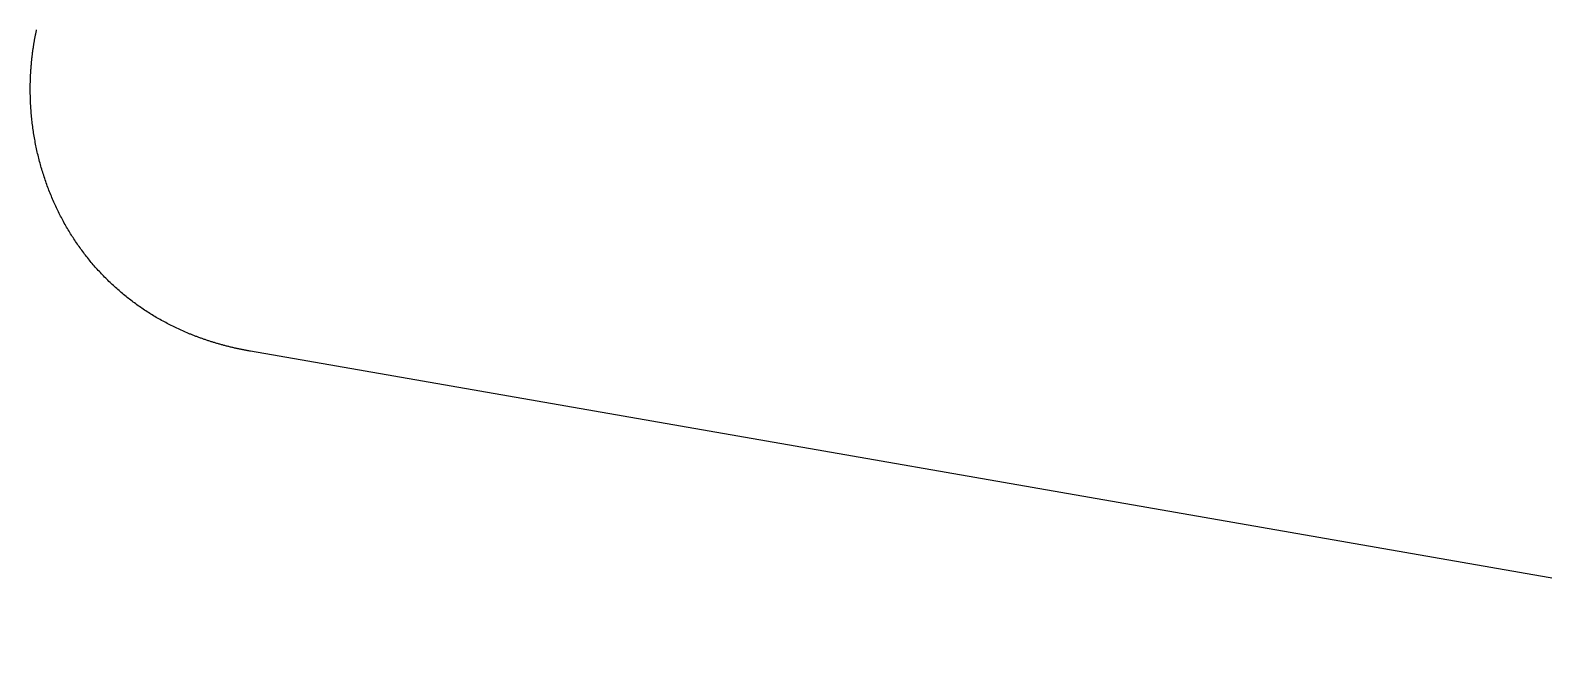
# Model space of a CAD drawing. Header units: millimetres. Extents: x 70 to 130, y -130 to -70.
# Drawn here: x 70 to 82.9, y -104.87 to -99.5 of the extents above; entities that cross this region are included whole.
import ezdxf

# ---------------------------------------------------------------- set-up
doc = ezdxf.new("R2010")
doc.units = ezdxf.units.MM
doc.layers.add('Edge.Cuts', color=254, linetype='CONTINUOUS', true_color=0xd0d2cd)

msp = doc.modelspace()

# ---------------------------------------------------------------- linework, layer by layer
at = {"layer": 'Edge.Cuts', "linetype": 'CONTINUOUS'}
for p, q in [((70.031506, -99.610203), (70.032632, -99.603367)), ((70.032632, -99.603367), (70.033776, -99.596534)), ((70.033776, -99.596534), (70.034941, -99.589707)), ((70.034941, -99.589707), (70.036124, -99.582883)), ((70.036124, -99.582883), (70.037327, -99.576067)), ((70.037327, -99.576067), (70.03855, -99.569254)), ((70.03855, -99.569254), (70.039791, -99.562448)), ((70.039791, -99.562448), (70.041053, -99.555645)), ((70.041053, -99.555645), (70.042333, -99.54885)), ((70.042333, -99.54885), (70.043633, -99.542058)), ((70.043633, -99.542058), (70.044952, -99.535274)), ((70.044952, -99.535274), (70.046291, -99.528493)), ((70.046291, -99.528493), (70.047648, -99.52172)), ((70.047648, -99.52172), (70.049026, -99.514951)), ((70.049026, -99.514951), (70.050422, -99.50819)), ((70.050422, -99.50819), (70.051837, -99.501433)), ((70.051837, -99.501433), (70.053272, -99.494684)), ((70.013849, -99.740926), (70.014601, -99.734012)), ((70.014601, -99.734012), (70.015373, -99.727102)), ((70.015373, -99.727102), (70.016165, -99.720194)), ((70.016165, -99.720194), (70.016976, -99.713291)), ((70.016976, -99.713291), (70.017807, -99.70639)), ((70.017807, -99.70639), (70.018658, -99.699494)), ((70.018658, -99.699494), (70.019529, -99.6926)), ((70.019529, -99.6926), (70.020419, -99.685712)), ((70.020419, -99.685712), (70.021329, -99.678826)), ((70.021329, -99.678826), (70.022258, -99.671945)), ((70.022258, -99.671945), (70.023208, -99.665067)), ((70.023208, -99.665067), (70.024176, -99.658194)), ((70.024176, -99.658194), (70.025165, -99.651325)), ((70.025165, -99.651325), (70.026173, -99.644461)), ((70.026173, -99.644461), (70.027201, -99.637599)), ((70.027201, -99.637599), (70.028248, -99.630744)), ((70.028248, -99.630744), (70.029314, -99.623892)), ((70.029314, -99.623892), (70.030401, -99.617046)), ((70.030401, -99.617046), (70.031506, -99.610203)), ((70.003703, -99.865842), (70.004098, -99.858883)), ((70.004098, -99.858883), (70.004512, -99.851927)), ((70.004512, -99.851927), (70.004947, -99.844971)), ((70.004947, -99.844971), (70.005401, -99.838019)), ((70.005401, -99.838019), (70.005875, -99.831067)), ((70.005875, -99.831067), (70.006369, -99.824119)), ((70.006369, -99.824119), (70.006884, -99.817172)), ((70.006884, -99.817172), (70.007418, -99.810228)), ((70.007418, -99.810228), (70.007971, -99.803285)), ((70.007971, -99.803285), (70.008545, -99.796346)), ((70.008545, -99.796346), (70.009139, -99.789408)), ((70.009139, -99.789408), (70.009752, -99.782474)), ((70.009752, -99.782474), (70.010386, -99.775542)), ((70.010386, -99.775542), (70.011039, -99.768613)), ((70.011039, -99.768613), (70.011712, -99.761687)), ((70.011712, -99.761687), (70.012404, -99.754764)), ((70.012404, -99.754764), (70.013117, -99.747843)), ((70.013117, -99.747843), (70.013849, -99.740926)), ((70, -99.998267), (70.000015, -99.991292)), ((70.000015, -99.991292), (70.00005, -99.984317)), ((70.00005, -99.984317), (70.000105, -99.977343)), ((70.000105, -99.977343), (70.00018, -99.970368)), ((70.00018, -99.970368), (70.000275, -99.963394)), ((70.000275, -99.963394), (70.00039, -99.95642)), ((70.00039, -99.95642), (70.000525, -99.949447)), ((70.000525, -99.949447), (70.00068, -99.942475)), ((70.00068, -99.942475), (70.000855, -99.935503)), ((70.000855, -99.935503), (70.00105, -99.928532)), ((70.00105, -99.928532), (70.001265, -99.921562)), ((70.001265, -99.921562), (70.0015, -99.914592)), ((70.0015, -99.914592), (70.001755, -99.907624)), ((70.001755, -99.907624), (70.002029, -99.900657)), ((70.002029, -99.900657), (70.002324, -99.893691)), ((70.002324, -99.893691), (70.002639, -99.886726)), ((70.002639, -99.886726), (70.002974, -99.879764)), ((70.002974, -99.879764), (70.003328, -99.872802)), ((70.003328, -99.872802), (70.003703, -99.865842)), ((70.00003, -100.012217), (70, -99.998267)), ((70.00014, -100.026166), (70.00003, -100.012217)), ((70.000331, -100.040114), (70.00014, -100.026166)), ((70.000601, -100.054059), (70.000331, -100.040114)), ((70.000951, -100.068002), (70.000601, -100.054059)), ((70.00138, -100.081941), (70.000951, -100.068002)), ((70.00189, -100.095876), (70.00138, -100.081941)), ((70.00248, -100.109806), (70.00189, -100.095876)), ((70.003149, -100.12373), (70.00248, -100.109806)), ((70.003899, -100.137648), (70.003149, -100.12373)), ((70.004727, -100.151559), (70.003899, -100.137648)), ((70.005636, -100.165463), (70.004727, -100.151559)), ((70.006624, -100.179357), (70.005636, -100.165463)), ((70.007692, -100.193243), (70.006624, -100.179357)), ((70.008839, -100.207119), (70.007692, -100.193243)), ((70.010066, -100.220985), (70.008839, -100.207119)), ((70.011372, -100.234839), (70.010066, -100.220985)), ((70.012757, -100.248682), (70.011372, -100.234839)), ((70.014221, -100.262512), (70.012757, -100.248682)), ((70.015764, -100.276329), (70.014221, -100.262512)), ((70.017386, -100.290132), (70.015764, -100.276329)), ((70.019087, -100.30392), (70.017386, -100.290132)), ((70.020867, -100.317694), (70.019087, -100.30392)), ((70.022725, -100.331451), (70.020867, -100.317694)), ((70.024661, -100.345192), (70.022725, -100.331451)), ((70.026676, -100.358916), (70.024661, -100.345192)), ((70.028769, -100.372622), (70.026676, -100.358916)), ((70.03094, -100.386309), (70.028769, -100.372622)), ((70.03319, -100.399978), (70.03094, -100.386309)), ((70.035516, -100.413626), (70.03319, -100.399978)), ((70.037921, -100.427254), (70.035516, -100.413626)), ((70.040403, -100.440862), (70.037921, -100.427254)), ((70.042962, -100.454447), (70.040403, -100.440862)), ((70.045598, -100.468011), (70.042962, -100.454447)), ((70.048312, -100.481551), (70.045598, -100.468011)), ((70.051102, -100.495068), (70.048312, -100.481551)), ((70.053969, -100.50856), (70.051102, -100.495068)), ((70.056912, -100.522028), (70.053969, -100.50856)), ((70.059931, -100.535471), (70.056912, -100.522028)), ((70.063027, -100.548888), (70.059931, -100.535471)), ((70.066199, -100.562278), (70.063027, -100.548888)), ((70.069446, -100.575641), (70.066199, -100.562278)), ((70.072768, -100.588977), (70.069446, -100.575641)), ((70.076167, -100.602284), (70.072768, -100.588977)), ((70.07964, -100.615562), (70.076167, -100.602284)), ((70.083188, -100.628811), (70.07964, -100.615562)), ((70.086811, -100.64203), (70.083188, -100.628811)), ((70.090508, -100.655219), (70.086811, -100.64203)), ((70.09428, -100.668376), (70.090508, -100.655219)), ((70.098125, -100.681502), (70.09428, -100.668376)), ((70.102045, -100.694596), (70.098125, -100.681502)), ((70.106038, -100.707657), (70.102045, -100.694596)), ((70.110105, -100.720685), (70.106038, -100.707657)), ((70.114244, -100.733679), (70.110105, -100.720685)), ((70.118457, -100.746639), (70.114244, -100.733679)), ((70.122743, -100.759564), (70.118457, -100.746639)), ((70.127101, -100.772454), (70.122743, -100.759564)), ((70.131531, -100.785308), (70.127101, -100.772454)), ((70.136033, -100.798126), (70.131531, -100.785308)), ((70.140607, -100.810907), (70.136033, -100.798126)), ((70.145253, -100.823651), (70.140607, -100.810907)), ((70.149969, -100.836358), (70.145253, -100.823651)), ((70.154757, -100.849026), (70.149969, -100.836358)), ((70.159616, -100.861656), (70.154757, -100.849026)), ((70.164546, -100.874246), (70.159616, -100.861656)), ((70.169545, -100.886798), (70.164546, -100.874246)), ((70.174615, -100.899309), (70.169545, -100.886798)), ((70.179755, -100.91178), (70.174615, -100.899309)), ((70.184964, -100.92421), (70.179755, -100.91178)), ((70.190243, -100.936599), (70.184964, -100.92421)), ((70.19559, -100.948946), (70.190243, -100.936599)), ((70.201007, -100.961251), (70.19559, -100.948946)), ((70.206492, -100.973514), (70.201007, -100.961251)), ((70.212046, -100.985734), (70.206492, -100.973514)), ((70.217667, -100.997911), (70.212046, -100.985734)), ((70.223357, -101.010044), (70.217667, -100.997911)), ((70.229114, -101.022133), (70.223357, -101.010044)), ((70.234938, -101.034177), (70.229114, -101.022133)), ((70.240829, -101.046177), (70.234938, -101.034177)), ((70.246788, -101.058132), (70.240829, -101.046177)), ((70.252813, -101.070041), (70.246788, -101.058132)), ((70.258904, -101.081904), (70.252813, -101.070041)), ((70.265061, -101.093721), (70.258904, -101.081904)), ((70.271284, -101.105492), (70.265061, -101.093721)), ((70.277573, -101.117216), (70.271284, -101.105492)), ((70.283927, -101.128892), (70.277573, -101.117216)), ((70.290346, -101.140521), (70.283927, -101.128892)), ((70.29683, -101.152102), (70.290346, -101.140521)), ((70.303379, -101.163635), (70.29683, -101.152102)), ((70.309992, -101.17512), (70.303379, -101.163635)), ((70.316669, -101.186556), (70.309992, -101.17512)), ((70.323409, -101.197943), (70.316669, -101.186556)), ((70.330214, -101.20928), (70.323409, -101.197943)), ((70.337082, -101.220568), (70.330214, -101.20928)), ((70.344013, -101.231805), (70.337082, -101.220568)), ((70.351007, -101.242993), (70.344013, -101.231805)), ((70.358063, -101.25413), (70.351007, -101.242993)), ((70.365182, -101.265216), (70.358063, -101.25413)), ((70.372363, -101.276252), (70.365182, -101.265216)), ((70.379606, -101.287236), (70.372363, -101.276252)), ((70.386911, -101.298168), (70.379606, -101.287236)), ((70.394277, -101.309049), (70.386911, -101.298168)), ((70.401704, -101.319878), (70.394277, -101.309049)), ((70.409193, -101.330654), (70.401704, -101.319878)), ((70.416742, -101.341378), (70.409193, -101.330654)), ((70.424352, -101.352049), (70.416742, -101.341378)), ((70.432022, -101.362668), (70.424352, -101.352049)), ((70.439753, -101.373233), (70.432022, -101.362668)), ((70.447543, -101.383745), (70.439753, -101.373233)), ((70.455393, -101.394203), (70.447543, -101.383745)), ((70.463303, -101.404607), (70.455393, -101.394203)), ((70.471272, -101.414957), (70.463303, -101.404607)), ((70.479299, -101.425254), (70.471272, -101.414957)), ((70.487386, -101.435495), (70.479299, -101.425254)), ((70.495532, -101.445682), (70.487386, -101.435495)), ((70.503736, -101.455814), (70.495532, -101.445682)), ((70.511998, -101.465892), (70.503736, -101.455814)), ((70.520318, -101.475914), (70.511998, -101.465892)), ((70.528696, -101.48588), (70.520318, -101.475914)), ((70.537132, -101.495792), (70.528696, -101.48588)), ((70.545625, -101.505647), (70.537132, -101.495792)), ((70.554176, -101.515446), (70.545625, -101.505647)), ((70.562784, -101.52519), (70.554176, -101.515446)), ((70.571448, -101.534877), (70.562784, -101.52519)), ((70.58017, -101.544508), (70.571448, -101.534877)), ((70.588948, -101.554082), (70.58017, -101.544508)), ((70.597782, -101.5636), (70.588948, -101.554082)), ((70.606673, -101.573061), (70.597782, -101.5636)), ((70.61562, -101.582465), (70.606673, -101.573061)), ((70.624622, -101.591811), (70.61562, -101.582465)), ((70.633681, -101.601101), (70.624622, -101.591811)), ((70.642795, -101.610332), (70.633681, -101.601101)), ((70.651964, -101.619507), (70.642795, -101.610332)), ((70.661189, -101.628623), (70.651964, -101.619507)), ((70.670469, -101.637682), (70.661189, -101.628623)), ((70.679804, -101.646682), (70.670469, -101.637682)), ((70.689194, -101.655625), (70.679804, -101.646682)), ((70.698638, -101.664509), (70.689194, -101.655625)), ((70.708137, -101.673335), (70.698638, -101.664509)), ((70.71769, -101.682102), (70.708137, -101.673335)), ((70.727298, -101.690811), (70.71769, -101.682102)), ((70.73696, -101.699461), (70.727298, -101.690811)), ((70.746676, -101.708052), (70.73696, -101.699461)), ((70.756445, -101.716584), (70.746676, -101.708052)), ((70.766269, -101.725057), (70.756445, -101.716584)), ((70.776146, -101.73347), (70.766269, -101.725057)), ((70.786077, -101.741824), (70.776146, -101.73347)), ((70.796061, -101.750119), (70.786077, -101.741824)), ((70.806098, -101.758354), (70.796061, -101.750119)), ((70.816189, -101.766529), (70.806098, -101.758354)), ((70.826333, -101.774645), (70.816189, -101.766529)), ((70.83653, -101.7827), (70.826333, -101.774645)), ((70.846779, -101.790695), (70.83653, -101.7827)), ((70.857082, -101.79863), (70.846779, -101.790695)), ((70.867437, -101.806505), (70.857082, -101.79863)), ((70.877845, -101.81432), (70.867437, -101.806505)), ((70.888305, -101.822074), (70.877845, -101.81432)), ((70.898818, -101.829767), (70.888305, -101.822074)), ((70.909383, -101.837399), (70.898818, -101.829767)), ((70.920001, -101.844971), (70.909383, -101.837399)), ((70.93067, -101.852482), (70.920001, -101.844971)), ((70.941392, -101.859931), (70.93067, -101.852482)), ((70.952166, -101.86732), (70.941392, -101.859931)), ((70.962992, -101.874647), (70.952166, -101.86732)), ((70.973869, -101.881913), (70.962992, -101.874647)), ((70.984799, -101.889117), (70.973869, -101.881913)), ((70.995781, -101.89626), (70.984799, -101.889117)), ((71.006814, -101.903341), (70.995781, -101.89626)), ((71.017899, -101.91036), (71.006814, -101.903341)), ((71.029035, -101.917317), (71.017899, -101.91036)), ((71.040224, -101.924212), (71.029035, -101.917317)), ((71.051463, -101.931045), (71.040224, -101.924212)), ((71.062755, -101.937815), (71.051463, -101.931045)), ((71.074097, -101.944524), (71.062755, -101.937815)), ((71.085492, -101.951169), (71.074097, -101.944524)), ((71.096937, -101.957752), (71.085492, -101.951169)), ((71.108434, -101.964273), (71.096937, -101.957752)), ((71.119982, -101.97073), (71.108434, -101.964273)), ((71.131582, -101.977125), (71.119982, -101.97073)), ((71.143233, -101.983457), (71.131582, -101.977125)), ((71.154935, -101.989725), (71.143233, -101.983457)), ((71.166688, -101.99593), (71.154935, -101.989725)), ((71.178493, -102.002072), (71.166688, -101.99593)), ((71.190349, -102.00815), (71.178493, -102.002072)), ((71.202256, -102.014164), (71.190349, -102.00815)), ((71.214214, -102.020115), (71.202256, -102.014164)), ((71.226223, -102.026002), (71.214214, -102.020115)), ((71.238284, -102.031825), (71.226223, -102.026002)), ((71.250395, -102.037583), (71.238284, -102.031825)), ((71.262558, -102.043278), (71.250395, -102.037583)), ((71.274772, -102.048908), (71.262558, -102.043278)), ((71.287038, -102.054473), (71.274772, -102.048908)), ((71.299354, -102.059974), (71.287038, -102.054473)), ((71.311721, -102.06541), (71.299354, -102.059974)), ((71.32414, -102.070782), (71.311721, -102.06541)), ((71.33661, -102.076088), (71.32414, -102.070782)), ((71.349131, -102.081329), (71.33661, -102.076088)), ((71.361704, -102.086504), (71.349131, -102.081329)), ((71.368008, -102.089067), (71.361704, -102.086504)), ((71.374327, -102.091615), (71.368008, -102.089067)), ((71.380657, -102.094145), (71.374327, -102.091615)), ((71.387002, -102.096659), (71.380657, -102.094145)), ((71.393358, -102.099157), (71.387002, -102.096659)), ((71.399728, -102.101638), (71.393358, -102.099157)), ((71.40611, -102.104103), (71.399728, -102.101638)), ((71.412506, -102.106551), (71.40611, -102.104103)), ((71.418913, -102.108983), (71.412506, -102.106551)), ((71.425335, -102.111399), (71.418913, -102.108983)), ((71.431767, -102.113797), (71.425335, -102.111399)), ((71.438215, -102.116179), (71.431767, -102.113797)), ((71.444673, -102.118545), (71.438215, -102.116179)), ((71.451146, -102.120894), (71.444673, -102.118545)), ((71.457631, -102.123226), (71.451146, -102.120894)), ((71.464129, -102.125542), (71.457631, -102.123226)), ((71.470639, -102.127841), (71.464129, -102.125542)), ((71.477164, -102.130124), (71.470639, -102.127841)), ((71.4837, -102.13239), (71.477164, -102.130124)), ((71.49025, -102.134639), (71.4837, -102.13239)), ((71.496811, -102.136871), (71.49025, -102.134639)), ((71.503387, -102.139087), (71.496811, -102.136871)), ((71.509975, -102.141286), (71.503387, -102.139087)), ((71.516577, -102.143468), (71.509975, -102.141286)), ((71.52319, -102.145633), (71.516577, -102.143468)), ((71.529817, -102.147782), (71.52319, -102.145633)), ((71.536456, -102.149913), (71.529817, -102.147782)), ((71.54311, -102.152028), (71.536456, -102.149913)), ((71.549775, -102.154126), (71.54311, -102.152028)), ((71.556454, -102.156207), (71.549775, -102.154126)), ((71.563145, -102.158271), (71.556454, -102.156207)), ((71.56985, -102.160318), (71.563145, -102.158271)), ((71.576566, -102.162348), (71.56985, -102.160318)), ((71.583297, -102.164362), (71.576566, -102.162348)), ((71.59004, -102.166358), (71.583297, -102.164362)), ((71.596797, -102.168337), (71.59004, -102.166358)), ((71.603565, -102.170299), (71.596797, -102.168337)), ((71.610348, -102.172244), (71.603565, -102.170299)), ((71.617143, -102.174172), (71.610348, -102.172244)), ((71.623951, -102.176083), (71.617143, -102.174172)), ((71.630772, -102.177977), (71.623951, -102.176083)), ((71.637607, -102.179853), (71.630772, -102.177977)), ((71.644453, -102.181713), (71.637607, -102.179853)), ((71.651314, -102.183555), (71.644453, -102.181713)), ((71.658187, -102.18538), (71.651314, -102.183555)), ((71.665074, -102.187188), (71.658187, -102.18538)), ((71.671972, -102.188978), (71.665074, -102.187188)), ((71.678885, -102.190752), (71.671972, -102.188978)), ((71.68581, -102.192508), (71.678885, -102.190752)), ((71.692749, -102.194246), (71.68581, -102.192508)), ((71.6997, -102.195967), (71.692749, -102.194246)), ((71.706665, -102.197672), (71.6997, -102.195967)), ((71.713643, -102.199358), (71.706665, -102.197672)), ((71.720634, -102.201027), (71.713643, -102.199358)), ((71.727637, -102.202679), (71.720634, -102.201027)), ((71.734655, -102.204313), (71.727637, -102.202679)), ((71.741684, -102.20593), (71.734655, -102.204313)), ((71.748728, -102.207529), (71.741684, -102.20593)), ((71.755784, -102.20911), (71.748728, -102.207529)), ((71.762854, -102.210675), (71.755784, -102.20911)), ((71.769936, -102.212221), (71.762854, -102.210675)), ((71.777033, -102.21375), (71.769936, -102.212221)), ((71.784141, -102.215261), (71.777033, -102.21375)), ((71.791264, -102.216755), (71.784141, -102.215261)), ((71.798399, -102.218231), (71.791264, -102.216755)), ((71.805548, -102.219689), (71.798399, -102.218231)), ((71.812709, -102.22113), (71.805548, -102.219689)), ((71.819885, -102.222553), (71.812709, -102.22113)), ((71.827073, -102.223958), (71.819885, -102.222553)), ((71.834275, -102.225345), (71.827073, -102.223958)), ((71.841489, -102.226714), (71.834275, -102.225345)), ((71.848717, -102.228066), (71.841489, -102.226714)), ((71.855958, -102.229399), (71.848717, -102.228066)), ((71.863213, -102.230715), (71.855958, -102.229399)), ((71.87048, -102.232013), (71.863213, -102.230715)), ((71.877762, -102.233293), (71.87048, -102.232013)), ((87.009644, -104.871704), (71.877762, -102.233293))]:
    msp.add_line(p, q, dxfattribs=at)

doc.saveas('drawing.dxf')
